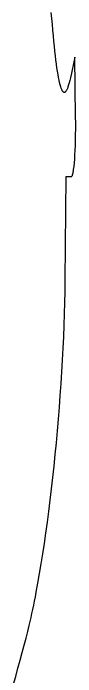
# Model space of a CAD drawing. Header units: millimetres. Extents: x 0.1 to 44.1, y 0.2 to 43.8.
# Drawn here: x 43.31 to 44.12, y 16.58 to 25.21 of the extents above; entities that cross this region are included whole.
import ezdxf

# ---------------------------------------------------------------- set-up
doc = ezdxf.new("R2010")
doc.units = ezdxf.units.MM
doc.header["$MEASUREMENT"] = 0

msp = doc.modelspace()

# ---------------------------------------------------------------- linework, layer by layer
at = {"flags": 128}
msp.add_lwpolyline([(43.306848, 16.470752), (43.337917, 16.581254), (43.367784, 16.688846), (43.396304, 16.793057), (43.423333, 16.893415), (43.448728, 16.989449), (43.472344, 17.080687), (43.494037, 17.166658), (43.513664, 17.24689), (43.525393, 17.29652), (43.537047, 17.347431), (43.548623, 17.399594), (43.560118, 17.452978), (43.571529, 17.507551), (43.582853, 17.563284), (43.594085, 17.620146), (43.605224, 17.678106), (43.627207, 17.797197), (43.648777, 17.920312), (43.669907, 18.047207), (43.690573, 18.177635), (43.710748, 18.311352), (43.730407, 18.448112), (43.749525, 18.58767), (43.768076, 18.729781), (43.786034, 18.8742), (43.803374, 19.02068), (43.82007, 19.168978), (43.836098, 19.318848), (43.85143, 19.470043), (43.866042, 19.622321), (43.879909, 19.775434), (43.893003, 19.929137), (43.905301, 20.083186), (43.916777, 20.237336), (43.927404, 20.39134), (43.937158, 20.544954), (43.946013, 20.697932), (43.953943, 20.850029), (43.960923, 21.001), (43.966927, 21.1506), (43.97193, 21.298583), (43.975906, 21.444704), (43.97883, 21.588718), (43.980675, 21.730379), (43.993174, 23.082288), (44.059678, 23.082618), (44.061384, 23.082881), (44.063073, 23.08365), (44.064744, 23.084917), (44.066398, 23.086677), (44.069649, 23.09165), (44.072823, 23.09852), (44.075915, 23.107236), (44.078924, 23.11775), (44.081844, 23.13001), (44.084672, 23.143967), (44.087405, 23.159573), (44.090039, 23.176776), (44.094996, 23.215777), (44.099514, 23.260572), (44.103564, 23.310764), (44.107118, 23.365955), (44.110147, 23.425746), (44.112623, 23.48974), (44.114516, 23.557539), (44.115798, 23.628745), (44.11644, 23.702959), (44.116414, 23.779784), (44.11569, 23.858823), (44.105199, 24.634697), (44.047306, 24.368683), (44.039452, 24.334166), (44.03166, 24.303094), (44.023931, 24.27547), (44.016262, 24.251298), (44.008652, 24.230581), (44.00487, 24.221519), (44.001101, 24.213322), (43.997347, 24.205991), (43.993607, 24.199525), (43.989881, 24.193926), (43.986169, 24.189193), (43.98247, 24.185327), (43.978785, 24.182329), (43.975113, 24.180199), (43.971455, 24.178937), (43.967809, 24.178544), (43.964176, 24.17902), (43.960556, 24.180365), (43.956949, 24.182581), (43.953354, 24.185667), (43.949772, 24.189623), (43.946201, 24.194451), (43.942643, 24.200151), (43.939096, 24.206723), (43.935561, 24.214167), (43.932038, 24.222484), (43.928526, 24.231675), (43.921535, 24.252678), (43.914588, 24.277179), (43.907684, 24.305181), (43.900821, 24.336689), (43.893997, 24.371705), (43.887213, 24.410233), (43.880466, 24.452275), (43.873756, 24.497836), (43.867081, 24.546919), (43.86044, 24.599526), (43.853832, 24.655662), (43.847255, 24.71533), (43.840708, 24.778532), (43.834191, 24.845273), (43.827701, 24.915555), (43.821238, 24.989383), (43.814518, 25.062793), (43.806714, 25.138266), (43.797846, 25.215738)], dxfattribs=at)

doc.saveas('drawing.dxf')
